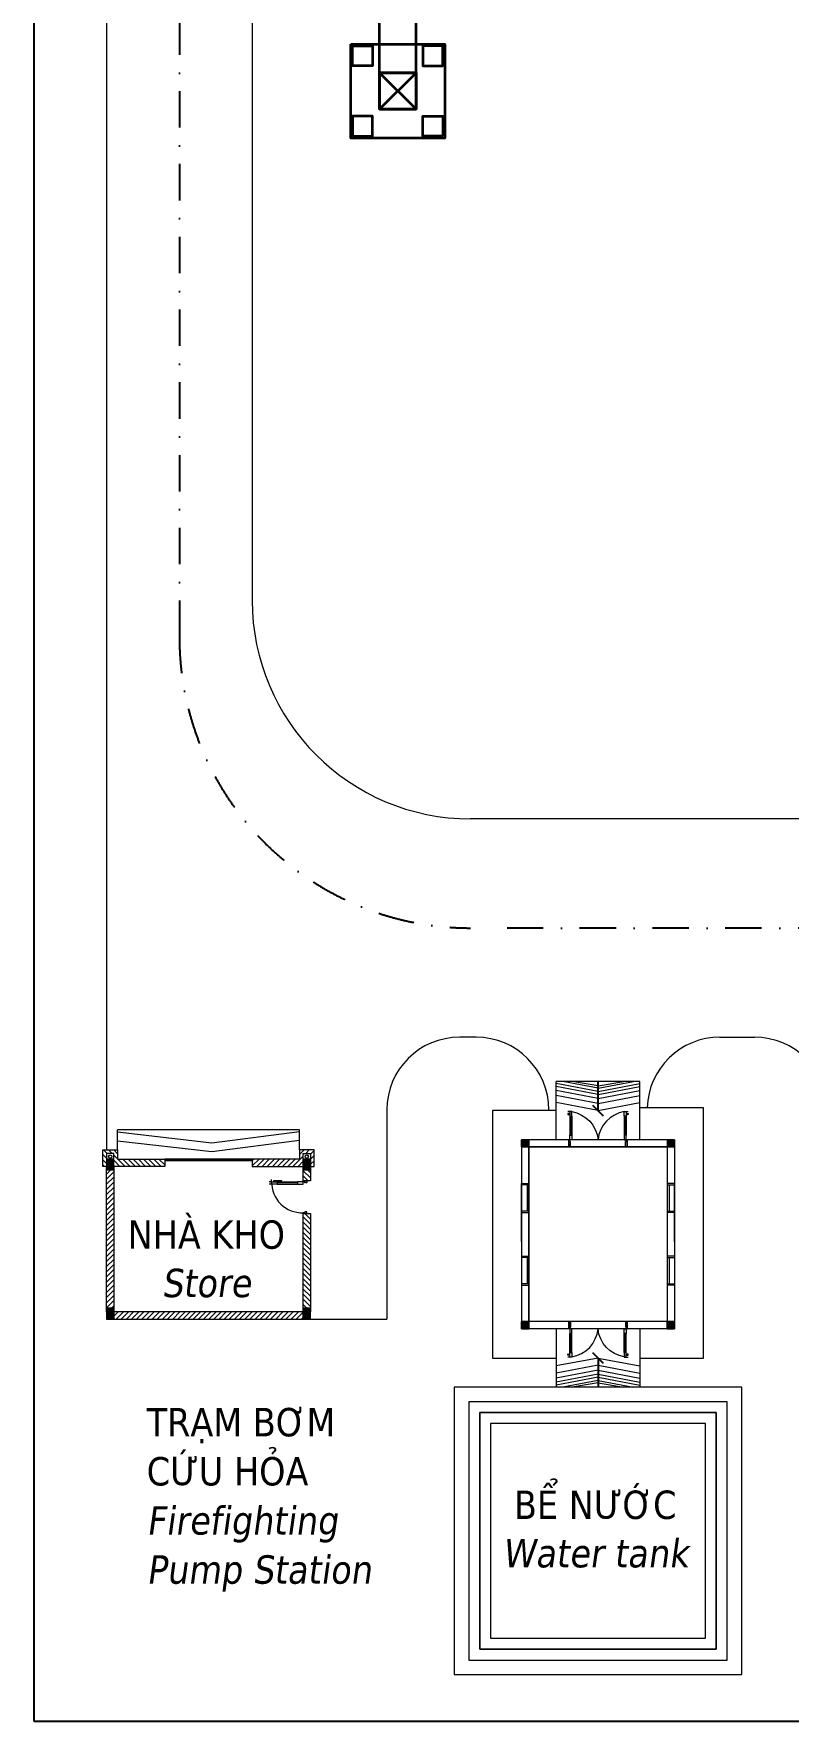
# Model space of a CAD drawing. Header units: millimetres. Extents: x 37084 to 180780, y -153145 to -16322.
# Drawn here: x 37684 to 58409, y -152545 to -106167 of the extents above; entities that cross this region are included whole.
import ezdxf
from ezdxf.enums import TextEntityAlignment as Align

# ---------------------------------------------------------------- set-up
doc = ezdxf.new("R2010")
doc.units = ezdxf.units.MM
doc.header["$MEASUREMENT"] = 0
doc.linetypes.add('CONTINU', pattern=[0])
doc.linetypes.add('DASHDOT', pattern=[1, 0.5, -0.25, 0, -0.25])
for name, color, linetype, lineweight in [('00', 5, 'Continuous', 9), ('00 Hang rao mo rong', 8, 'FENCELINE2', 25), ('01', 1, 'Continuous', 9), ('08', 8, 'Continuous', 9), ('A-Wall', 1, 'Continuous', 30), ('BK_DKTHEP', 5, 'Continuous', 9), ('giai đoạn này', 10, 'Continuous', 60), ('hatch', 4, 'Continuous', 5), ('HT-PCCC', 6, 'Continuous', 40), ('Nha hien co', 8, 'Continuous', 5), ('POST', 5, 'Continuous', 35)]:
    doc.layers.add(name, color=color, linetype=linetype, lineweight=lineweight)
for name, color, linetype in [('0_Central_Road', 7, 'Continuous'), ('DIM', 161, 'Continuous'), ('TEXT', 255, 'Continuous')]:
    doc.layers.add(name, color=color, linetype=linetype)
doc.styles.add('DIM', font='tahoma.ttf', dxfattribs={"width": 0.8})
doc.styles.add('Tahoma-R', font='tahoma.ttf')
doc.linetypes.add('FENCELINE2', pattern='A,0.25,-0.1,[132,ltypeshp.shx,S=0.1,R=0,X=-0.1,Y=0],-0.1,1', length=1.45)
doc.dimstyles.new('1-100', dxfattribs={"dimscale": 100, "dimtxt": 2, "dimasz": 1.2, "dimexe": 1, "dimexo": 0.8, "dimgap": 0.5, "dimtad": 1, "dimdec": 0, "dimzin": 0, "dimdsep": 46, "dimtxsty": 'DIM', "dimblk": 'ARCHTICK', "dimcen": -1, "dimdle": 1, "dimclrd": 1, "dimclre": 1, "dimclrt": 5, "dimadec": 0, "dimazin": 0, "dimtp": 0.2, "dimtm": 0.15, "dimtfac": 1, "dimtdec": 0, "dimtix": 1, "dimtmove": 2, "dimatfit": 3, "dimldrblk": 'ARCHTICK', "dimfxl": 1, "dimtolj": 1, "dimtzin": 0, "dimarcsym": 0})

# ---------------------------------------------------------------- blocks, each defined once
blk = doc.blocks.new('X220 NC')
at = {"color": 0, "linetype": 'ByBlock', "lineweight": -2, "ltscale": 4500}
for p, q in [((3752640, -136418), (3751640, -137418)), ((3751640, -136418), (3752640, -137418)), ((3751640, -153418), (3751640, -137418)), ((3752640, -153418), (3752640, -137418)), ((3752640, -153418), (3751640, -154418)), ((3751640, -153418), (3752640, -154418))]:
    blk.add_line(p, q, dxfattribs=at)
for points in [[(3753431, -138209), (3750849, -138209), (3750849, -135627), (3753431, -135627)], [(3750899, -135677), (3751449, -135677), (3751449, -136227), (3750899, -136227)], [(3753381, -135677), (3752831, -135677), (3752831, -136227), (3753381, -136227)], [(3751640, -137418), (3752640, -137418), (3752640, -136418), (3751640, -136418)], [(3752640, -137418), (3751640, -137418), (3751640, -136418), (3752640, -136418)], [(3750899, -138159), (3751449, -138159), (3751449, -137609), (3750899, -137609)], [(3753381, -138159), (3752831, -138159), (3752831, -137609), (3753381, -137609)], [(3753431, -152627), (3750849, -152627), (3750849, -155209), (3753431, -155209)], [(3750899, -152677), (3751449, -152677), (3751449, -153227), (3750899, -153227)], [(3753381, -152677), (3752831, -152677), (3752831, -153227), (3753381, -153227)], [(3751640, -154418), (3752640, -154418), (3752640, -153418), (3751640, -153418)], [(3751640, -153418), (3752640, -153418), (3752640, -154418), (3751640, -154418)], [(3752640, -153418), (3751640, -153418), (3751640, -154418), (3752640, -154418)], [(3750899, -155159), (3751449, -155159), (3751449, -154609), (3750899, -154609)], [(3753381, -155159), (3752831, -155159), (3752831, -154609), (3753381, -154609)]]:
    blk.add_lwpolyline(points, close=True, dxfattribs=at)
blk = doc.blocks.new('col300x200')
at = {"layer": 'Nha hien co'}
blk.add_hatch(color=256, dxfattribs=at).paths.add_polyline_path([(-100, 100), (100, 100), (100, 400), (-100, 400)])
blk.add_lwpolyline([(-100, 100), (100, 100), (100, 400), (-100, 400)], close=True, dxfattribs=at)
blk = doc.blocks.new('kho')
at = {"layer": 'hatch'}
h = blk.add_hatch(dxfattribs=at)
h.set_pattern_fill('ANSI31', color=4, scale=800, style=0)
h.set_pattern_definition([(45, (-2600, -200), (-70.7107, 70.7107), [])])
h.paths.add_polyline_path([(-2600, -200), (2600, -200), (2600, 0), (-2600, 0)])
h = blk.add_hatch(dxfattribs=at)
h.set_pattern_fill('ANSI31', color=4, scale=800, style=0)
h.set_pattern_definition([(315, (-2800, -188.69), (-70.7107, -70.7107), [])])
h.paths.add_polyline_path([(-2800, -200), (-2600, -200), (-2600, -2900), (-2800, -2900)])
h.paths.add_polyline_path([(-2800, -3800), (-2600, -3800), (-2600, -4200), (-2800, -4200)])
h = blk.add_hatch(dxfattribs=at)
h.set_pattern_fill('ANSI31', color=4, scale=800, style=0)
h.set_pattern_definition([(45, (2600, -4200), (-70.7107, 70.7107), [])])
h.paths.add_polyline_path([(2600, -200), (2800, -200), (2800, -4200), (2600, -4200)])
h = blk.add_hatch(dxfattribs=at)
h.set_pattern_fill('ANSI31', color=4, scale=800, style=0)
h.set_pattern_definition([(45, (-2900, -4650), (-70.7107, 70.7107), [])])
h.paths.add_polyline_path([(-2600, -4400), (-2600, -4550), (-2800, -4550), (-2800, -4200), (-2900, -4200), (-2900, -4650), (-2500, -4650), (-2500, -4400), (-1200, -4400), (-1200, -4200), (-2600, -4200)])
h = blk.add_hatch(dxfattribs=at)
h.set_pattern_fill('ANSI31', color=4, scale=800, style=0)
h.set_pattern_definition([(135, (2900, -4650), (70.7107, 70.7107), [])])
h.paths.add_polyline_path([(2600, -4400), (2600, -4550), (2800, -4550), (2800, -4200), (2900, -4200), (2900, -4650), (2500, -4650), (2500, -4400), (1200, -4400), (1200, -4200), (2600, -4200)])
at = {"layer": 'hatch', "color": 4}
for p, q in [((-1886, -3711), (-2446, -3711)), ((-2446, -3743), (-1886, -3743)), ((-1798, -3775), (-1834, -3775)), ((-1732, -3711), (-1668, -3711)), ((-1732, -3775), (-1668, -3775)), ((-1732, -3775), (-1732, -3839)), ((-2500, -4909), (-95, -4596)), ((-1200, -4350), (1200, -4350)), ((-1200, -4375), (1200, -4375)), ((-1200, -4400), (1200, -4400)), ((-95, -4596), (2500, -4896)), ((-2500, -4650), (-2500, -5200)), ((-2500, -5150), (-95, -4838)), ((-95, -4838), (2500, -5138)), ((-2500, -5200), (2500, -5200))]:
    blk.add_line(p, q, dxfattribs=at)
for points in [[(-2700, -2950), (-2650, -2950), (-2650, -2925), (-2600, -2925), (-2600, -2900), (-2700, -2900)], [(-2700, -3750), (-2650, -3750), (-2650, -3775), (-2600, -3775), (-2600, -3800), (-2700, -3800)]]:
    blk.add_lwpolyline(points, close=True, dxfattribs=at)
for points in [[(-2446, -3775), (-2446, -3711), (-2600, -3711), (-2600, -3775), (-2446, -3775)], [(-1857, -3775), (-2446, -3775)], [(-1834, -3775), (-1834, -3804), (-2016, -3804), (-2016, -3811)], [(-1798, -3775), (-1798, -3811), (-2016, -3811)], [(-1886, -3775), (-1886, -3711), (-1732, -3711), (-1732, -3775), (-1886, -3775)]]:
    blk.add_lwpolyline(points, dxfattribs=at)
blk.add_arc((-2570, -3763), 838, 359.1531, 92.038, dxfattribs=at)
at = {"layer": 'Nha hien co', "color": 4}
blk.add_line((2500, -4650), (2500, -5200), dxfattribs=at)
for points in [[(-2600, -200), (2600, -200), (2600, 0), (-2600, 0)], [(-2800, -200), (-2600, -200), (-2600, -2900), (-2800, -2900)], [(2600, -200), (2800, -200), (2800, -4200), (2600, -4200)], [(-2800, -3800), (-2600, -3800), (-2600, -4200), (-2800, -4200)]]:
    blk.add_lwpolyline(points, close=True, dxfattribs=at)
for points in [[(-2600, -4400), (-2600, -4550), (-2800, -4550), (-2800, -4200), (-2900, -4200), (-2900, -4650), (-2500, -4650), (-2500, -4400), (-1200, -4400), (-1200, -4200), (-2600, -4200), (-2600, -4400)], [(2600, -4400), (2600, -4550), (2800, -4550), (2800, -4200), (2900, -4200), (2900, -4650), (2500, -4650), (2500, -4400), (1200, -4400), (1200, -4200), (2600, -4200), (2600, -4400)]]:
    blk.add_lwpolyline(points, dxfattribs=at)
at = {"layer": 'Nha hien co', "color": 4, "linetype": 'ByBlock'}
for centre in [(-2700, -4470), (2700, -4470)]:
    blk.add_circle(centre, 45, dxfattribs=at)
at = {"layer": 'A-Wall', "color": 4, "linetype": 'ByBlock'}
for p in [(2700, -400), (-2700, -4500), (-2700, -4500), (2700, -4500)]:
    blk.add_blockref('col300x200', p, dxfattribs=at)
at = {"layer": 'Nha hien co', "color": 4}
blk.add_blockref('col300x200', (-2700, -400), dxfattribs=at)
blk = doc.blocks.new('di 800')
at = {"color": 2}
for p, q in [((-773, 0), (-773, 53)), ((-719, 0), (-719, 23)), ((-719, 0), (-689, 0)), ((-689, 0), (-689, 23)), ((-127, -26), (-646, -26)), ((-646, -53), (-127, -53))]:
    blk.add_line(p, q, dxfattribs=at)
at = {"color": 5}
blk.add_line((200, 26), (0, 26), dxfattribs=at)
at = {"color": 2}
for points in [[(-646, 0), (-646, -53), (-773, -53), (-773, 0), (-646, 0)], [(-670, 0), (-127, 0)], [(-127, 0), (-127, -53), (0, -53), (0, 0), (-127, 0)]]:
    blk.add_lwpolyline(points, dxfattribs=at)
at = {"color": 5}
blk.add_lwpolyline([(200, -20), (53, -20), (53, 0), (0, 0), (0, 26), (200, 26)], close=True, dxfattribs=at)
at = {"color": 2}
blk.add_circle((-704, 37), 20.2, dxfattribs=at)
at = {"color": 2, "linetype": 'CONTINU'}
blk.add_arc((85, 90), 868, 189.4961, 264.402, dxfattribs=at)
blk = doc.blocks.new('_ArchTick')
at = {"color": 0, "linetype": 'ByBlock', "const_width": 0.15}
blk.add_lwpolyline([(-0.5, -0.5), (0.5, 0.5)], dxfattribs=at)

msp = doc.modelspace()

# ---------------------------------------------------------------- hatches: boundary and pattern name
at = {"layer": '08', "lineweight": 13}
h = msp.add_hatch(color=256, dxfattribs=at)
h.paths.add_polyline_path([(51183.9, -136661.9), (51183.9, -136561.9), (51283.9, -136561.9), (51283.9, -136661.9)])
h.paths.add_polyline_path([(51283.9, -136661.9), (51283.9, -136761.9), (51183.9, -136761.9), (51183.9, -136661.9)])
h.paths.add_polyline_path([(51183.9, -136661.9), (51183.9, -136761.9), (51083.9, -136761.9), (51083.9, -136661.9)])
h.paths.add_polyline_path([(51083.9, -136661.9), (51083.9, -136561.9), (51183.9, -136561.9), (51183.9, -136661.9)])
h = msp.add_hatch(color=256, dxfattribs=at)
h.paths.add_polyline_path([(55183.9, -136661.9), (55183.9, -136561.9), (55283.9, -136561.9), (55283.9, -136661.9)])
h.paths.add_polyline_path([(55283.9, -136661.9), (55283.9, -136761.9), (55183.9, -136761.9), (55183.9, -136661.9)])
h.paths.add_polyline_path([(55183.9, -136661.9), (55183.9, -136761.9), (55083.9, -136761.9), (55083.9, -136661.9)])
h.paths.add_polyline_path([(55083.9, -136661.9), (55083.9, -136561.9), (55183.9, -136561.9), (55183.9, -136661.9)])
h = msp.add_hatch(color=256, dxfattribs=at)
h.paths.add_polyline_path([(51183.9, -141661.9), (51183.9, -141561.9), (51283.9, -141561.9), (51283.9, -141661.9)])
h.paths.add_polyline_path([(51283.9, -141661.9), (51283.9, -141761.9), (51183.9, -141761.9), (51183.9, -141661.9)])
h.paths.add_polyline_path([(51183.9, -141661.9), (51183.9, -141761.9), (51083.9, -141761.9), (51083.9, -141661.9)])
h.paths.add_polyline_path([(51083.9, -141661.9), (51083.9, -141561.9), (51183.9, -141561.9), (51183.9, -141661.9)])
h = msp.add_hatch(color=256, dxfattribs=at)
h.paths.add_polyline_path([(51183.9, -141661.9), (51183.9, -141761.9), (51283.9, -141761.9), (51283.9, -141661.9)])
h.paths.add_polyline_path([(51283.9, -141661.9), (51283.9, -141561.9), (51183.9, -141561.9), (51183.9, -141661.9)])
h.paths.add_polyline_path([(51183.9, -141661.9), (51183.9, -141561.9), (51083.9, -141561.9), (51083.9, -141661.9)])
h.paths.add_polyline_path([(51083.9, -141661.9), (51083.9, -141761.9), (51183.9, -141761.9), (51183.9, -141661.9)])
h = msp.add_hatch(color=256, dxfattribs=at)
h.paths.add_polyline_path([(55183.9, -141661.9), (55183.9, -141561.9), (55283.9, -141561.9), (55283.9, -141661.9)])
h.paths.add_polyline_path([(55283.9, -141661.9), (55283.9, -141761.9), (55183.9, -141761.9), (55183.9, -141661.9)])
h.paths.add_polyline_path([(55183.9, -141661.9), (55183.9, -141761.9), (55083.9, -141761.9), (55083.9, -141661.9)])
h.paths.add_polyline_path([(55083.9, -141661.9), (55083.9, -141561.9), (55183.9, -141561.9), (55183.9, -141661.9)])
h = msp.add_hatch(color=256, dxfattribs=at)
h.paths.add_polyline_path([(55183.9, -141661.9), (55183.9, -141761.9), (55283.9, -141761.9), (55283.9, -141661.9)])
h.paths.add_polyline_path([(55283.9, -141661.9), (55283.9, -141561.9), (55183.9, -141561.9), (55183.9, -141661.9)])
h.paths.add_polyline_path([(55183.9, -141661.9), (55183.9, -141561.9), (55083.9, -141561.9), (55083.9, -141661.9)])
h.paths.add_polyline_path([(55083.9, -141661.9), (55083.9, -141761.9), (55183.9, -141761.9), (55183.9, -141661.9)])

# ---------------------------------------------------------------- linework, layer by layer
at = {"layer": '00'}
for p, q in [((39683.9, -65744.6, 0), (39683.9, -136844.6, 0)), ((43683.9, -75744.6, 0), (43683.9, -121744.6, 0)), ((147683.9, -127744.6, 0), (49683.9, -127744.6, 0)), ((49833.9, -133744.6, 0), (49383.9, -133744.6, 0)), ((56533.9, -133744.6, 0), (57484.1, -133744.6, 0)), ((47383.9, -135744.6, 0), (47383.9, -141494.6, 0)), ((45283.9, -141494.6, 0), (47383.9, -141494.6, 0))]:
    msp.add_line(p, q, dxfattribs=at)
at = {"layer": '00', "lineweight": 13}
for p, q in [((54333.9, -134961.9, 0), (52033.9, -134961.9, 0)), ((52033.9, -136561.9, 0), (52033.9, -134961.9, 0)), ((52042.6, -134961.9, 0), (52033.9, -134961.9, 0)), ((54333.9, -136561.9, 0), (54333.9, -134961.9, 0)), ((51083.9, -136561.9, 0), (51083.9, -138361.9, 0)), ((55083.9, -136761.9, 0), (51283.9, -136761.9, 0)), ((51283.9, -136761.9, 0), (51283.9, -138361.9, 0)), ((51283.9, -136761.9, 0), (51283.9, -141561.9, 0)), ((55083.9, -136761.9, 0), (55083.9, -141561.9, 0)), ((51083.9, -138561.9, 0), (51083.9, -137761.9, 0)), ((51083.9, -137761.9, 0), (51283.9, -137761.9, 0)), ((51283.9, -137761.9, 0), (51283.9, -138561.9, 0)), ((55083.9, -137761.9, 0), (55083.9, -138561.9, 0)), ((55283.9, -137761.9, 0), (55083.9, -137761.9, 0)), ((55283.9, -138561.9, 0), (55283.9, -137761.9, 0)), ((51083.9, -139359.2, 0), (51083.9, -138559.2, 0)), ((51083.9, -138561.9, 0), (51283.9, -138561.9, 0)), ((51083.9, -138561.9, 0), (51283.9, -138561.9, 0)), ((55283.9, -138561.9, 0), (55083.9, -138561.9, 0)), ((55283.9, -138561.9, 0), (55083.9, -138561.9, 0)), ((55283.9, -139359.2, 0), (55283.9, -138559.2, 0)), ((51083.9, -139761.9, 0), (51283.9, -139761.9, 0)), ((51083.9, -139961.9, 0), (51083.9, -141761.9, 0)), ((51283.9, -139761.9, 0), (51283.9, -140561.9, 0)), ((51283.9, -139961.9, 0), (51283.9, -141561.9, 0)), ((55083.9, -139761.9, 0), (55083.9, -140561.9, 0)), ((55283.9, -139761.9, 0), (55083.9, -139761.9, 0)), ((51083.9, -140561.9, 0), (51283.9, -140561.9, 0)), ((51083.9, -140561.9, 0), (51283.9, -140561.9, 0)), ((55283.9, -140561.9, 0), (55083.9, -140561.9, 0)), ((55283.9, -140561.9, 0), (55083.9, -140561.9, 0)), ((55083.9, -141561.9, 0), (51283.9, -141561.9, 0)), ((55083.9, -141561.9, 0), (51283.9, -141561.9, 0)), ((52033.9, -141761.9, 0), (52033.9, -143361.9, 0)), ((53183.9, -141561.9, 0), (52383.9, -141561.9, 0)), ((52383.9, -141561.9, 0), (52383.9, -141761.9, 0)), ((54333.9, -141761.9, 0), (54333.9, -143361.9, 0)), ((54333.9, -143361.9, 0), (52033.9, -143361.9, 0)), ((52042.6, -143361.9, 0), (52033.9, -143361.9, 0))]:
    msp.add_line(p, q, dxfattribs=at)
at = {"layer": '00', "lineweight": 20}
for p, q in [((55283.9, -136561.9, 0), (51083.9, -136561.9, 0)), ((51083.9, -136561.9, 0), (51083.9, -141761.9, 0)), ((55283.9, -136561.9, 0), (55283.9, -141761.9, 0)), ((55283.9, -141761.9, 0), (51083.9, -141761.9, 0))]:
    msp.add_line(p, q, dxfattribs=at)
at = {"layer": '00', "lineweight": 13, "elevation": 0}
for points in [[(52033.9, -135761.9), (50283.9, -135761.9), (50283.9, -140311.9)], [(54333.9, -142561.9), (56083.9, -142561.9), (56083.9, -135684.2), (54333.9, -135684.2)], [(50283.9, -140311.9), (50283.9, -142561.9), (52033.9, -142561.9)]]:
    msp.add_lwpolyline(points, dxfattribs=at)
for points in [[(51083.9, -136561.9), (51283.9, -136561.9), (51283.9, -136761.9), (51083.9, -136761.9)], [(51283.9, -136561.9), (51083.9, -136561.9), (51083.9, -136761.9), (51283.9, -136761.9)], [(51283.9, -136561.9), (51083.9, -136561.9), (51083.9, -136761.9), (51283.9, -136761.9)], [(51283.9, -136561.9), (51083.9, -136561.9), (51083.9, -136761.9), (51283.9, -136761.9)], [(51283.9, -136561.9), (51083.9, -136561.9), (51083.9, -136761.9), (51283.9, -136761.9)], [(51283.9, -136761.9), (55083.9, -136761.9), (55083.9, -141561.9), (51283.9, -141561.9)], [(55283.9, -136561.9), (55083.9, -136561.9), (55083.9, -136761.9), (55283.9, -136761.9)], [(55283.9, -136561.9), (55083.9, -136561.9), (55083.9, -136761.9), (55283.9, -136761.9)], [(55283.9, -136561.9), (55083.9, -136561.9), (55083.9, -136761.9), (55283.9, -136761.9)], [(55283.9, -136561.9), (55083.9, -136561.9), (55083.9, -136761.9), (55283.9, -136761.9)], [(55283.9, -136561.9), (55083.9, -136561.9), (55083.9, -136761.9), (55283.9, -136761.9)], [(51083.9, -141761.9), (51283.9, -141761.9), (51283.9, -141561.9), (51083.9, -141561.9)], [(51283.9, -141561.9), (51083.9, -141561.9), (51083.9, -141761.9), (51283.9, -141761.9)], [(51283.9, -141561.9), (51083.9, -141561.9), (51083.9, -141761.9), (51283.9, -141761.9)], [(51283.9, -141561.9), (51083.9, -141561.9), (51083.9, -141761.9), (51283.9, -141761.9)], [(51283.9, -141561.9), (51083.9, -141561.9), (51083.9, -141761.9), (51283.9, -141761.9)], [(51083.9, -141761.9), (51283.9, -141761.9), (51283.9, -141561.9), (51083.9, -141561.9)], [(51283.9, -141761.9), (51083.9, -141761.9), (51083.9, -141561.9), (51283.9, -141561.9)], [(51283.9, -141761.9), (51083.9, -141761.9), (51083.9, -141561.9), (51283.9, -141561.9)], [(51283.9, -141761.9), (51083.9, -141761.9), (51083.9, -141561.9), (51283.9, -141561.9)], [(51283.9, -141761.9), (51083.9, -141761.9), (51083.9, -141561.9), (51283.9, -141561.9)], [(55283.9, -141761.9), (55083.9, -141761.9), (55083.9, -141561.9), (55283.9, -141561.9)], [(55283.9, -141561.9), (55083.9, -141561.9), (55083.9, -141761.9), (55283.9, -141761.9)], [(55283.9, -141561.9), (55083.9, -141561.9), (55083.9, -141761.9), (55283.9, -141761.9)], [(55283.9, -141561.9), (55083.9, -141561.9), (55083.9, -141761.9), (55283.9, -141761.9)], [(55283.9, -141561.9), (55083.9, -141561.9), (55083.9, -141761.9), (55283.9, -141761.9)], [(55283.9, -141761.9), (55083.9, -141761.9), (55083.9, -141561.9), (55283.9, -141561.9)], [(55283.9, -141761.9), (55083.9, -141761.9), (55083.9, -141561.9), (55283.9, -141561.9)], [(55283.9, -141761.9), (55083.9, -141761.9), (55083.9, -141561.9), (55283.9, -141561.9)], [(55283.9, -141761.9), (55083.9, -141761.9), (55083.9, -141561.9), (55283.9, -141561.9)], [(55283.9, -141761.9), (55083.9, -141761.9), (55083.9, -141561.9), (55283.9, -141561.9)]]:
    msp.add_lwpolyline(points, close=True, dxfattribs=at)
at = {"layer": '00'}
for centre, radius, start, end in [((49683.9, -121744.6, 0), 6000, 180, 270), ((49383.9, -135744.6, 0), 2000, 90, 180), ((49833.9, -135744.6, 0), 2000, 0, 90), ((49833.9, -135744.6, 0), 2000, 0, 90), ((56533.9, -135744.6, 0), 2000, 90, 178.26964), ((57484.1, -135744.6, 0), 2000, 360, 90)]:
    msp.add_arc(centre, radius, start, end, dxfattribs=at)
at = {"layer": '00 Hang rao mo rong', "color": 5, "ltscale": 2000}
for p, q in [((37683.9, -31243.6, 0), (37683.9, -152544.6, 0)), ((37683.9, -152544.6, 0), (159683.9, -152544.6, 0))]:
    msp.add_line(p, q, dxfattribs=at)
at = {"layer": '01', "lineweight": 13}
for p, q in [((51283.9, -137801.9, 0), (51083.9, -137801.9, 0)), ((51233.9, -137801.9, 0), (51233.9, -138521.9, 0)), ((55083.9, -137801.9, 0), (55283.9, -137801.9, 0)), ((55133.9, -137801.9, 0), (55133.9, -138521.9, 0)), ((51283.9, -138521.9, 0), (51083.9, -138521.9, 0)), ((55083.9, -138521.9, 0), (55283.9, -138521.9, 0)), ((51283.9, -139801.9, 0), (51083.9, -139801.9, 0)), ((51233.9, -139801.9, 0), (51233.9, -140521.9, 0)), ((55083.9, -139801.9, 0), (55283.9, -139801.9, 0)), ((55133.9, -139801.9, 0), (55133.9, -140521.9, 0)), ((51283.9, -140521.9, 0), (51083.9, -140521.9, 0)), ((55083.9, -140521.9, 0), (55283.9, -140521.9, 0)), ((52423.9, -141761.9, 0), (52423.9, -141561.9, 0))]:
    msp.add_line(p, q, dxfattribs=at)
at = {"layer": '08', "lineweight": 13}
for p, q in [((53183.9, -135233.9, 0), (52033.9, -135015.9, 0)), ((53183.9, -135315.9, 0), (52033.9, -135097.9, 0)), ((53183.9, -135427.9, 0), (52033.9, -135209.9, 0)), ((53183.9, -135567.9, 0), (52033.9, -135349.9, 0)), ((53183.9, -135145.8, 0), (52213.5, -134961.9, 0)), ((53183.9, -135077.7, 0), (52473, -134961.9, 0)), ((53183.9, -135145.8, 0), (54154.3, -134961.9, 0)), ((53183.9, -135077.7, 0), (53894.8, -134961.9, 0)), ((53183.9, -135233.9, 0), (54333.9, -135015.9, 0)), ((53183.9, -135315.9, 0), (54333.9, -135097.9, 0)), ((53183.9, -135427.9, 0), (54333.9, -135209.9, 0)), ((53183.9, -135567.9, 0), (54333.9, -135349.9, 0)), ((53183.9, -135761.9, 0), (52033.9, -135543.9, 0)), ((53183.9, -135761.9, 0), (54333.9, -135543.9, 0)), ((53183.9, -142561.9, 0), (52033.9, -142779.9, 0)), ((53183.9, -142755.9, 0), (52033.9, -142973.9, 0)), ((53183.9, -142561.9, 0), (54333.9, -142779.9, 0)), ((53183.9, -142755.9, 0), (54333.9, -142973.9, 0)), ((53183.9, -142895.9, 0), (52033.9, -143113.9, 0)), ((53183.9, -143007.9, 0), (52033.9, -143225.9, 0)), ((53183.9, -143089.9, 0), (52033.9, -143307.9, 0)), ((53183.9, -143177.9, 0), (52213.5, -143361.9, 0)), ((53183.9, -143246.1, 0), (52473, -143361.9, 0)), ((53183.9, -142895.9, 0), (54333.9, -143113.9, 0)), ((53183.9, -143007.9, 0), (54333.9, -143225.9, 0)), ((53183.9, -143089.9, 0), (54333.9, -143307.9, 0)), ((53183.9, -143177.9, 0), (54154.3, -143361.9, 0)), ((53183.9, -143246.1, 0), (53894.8, -143361.9, 0))]:
    msp.add_line(p, q, dxfattribs=at)
at = {"layer": '0_Central_Road', "color": 4, "linetype": 'DASHDOT', "ltscale": 2000}
for p, q in [((41683.9, -75744.6, 0), (41683.9, -122744.6, 0)), ((147683.9, -130744.6, 0), (50683.9, -130744.6, 0))]:
    msp.add_line(p, q, dxfattribs=at)
msp.add_arc((49683.9, -122744.6, 0), 8000, 180, 270, dxfattribs=at)
at = {"layer": 'BK_DKTHEP', "lineweight": 13}
for p, q in [((51283.9, -136761.9, 0), (51083.9, -136761.9, 0)), ((55283.9, -136761.9, 0), (55083.9, -136761.9, 0)), ((51083.9, -141761.9, 0), (51083.9, -141561.9, 0)), ((51283.9, -141561.9, 0), (51083.9, -141561.9, 0)), ((55283.9, -141561.9, 0), (55083.9, -141561.9, 0))]:
    msp.add_line(p, q, dxfattribs=at)
at = {"layer": 'DIM', "lineweight": 13, "elevation": 0}
msp.add_lwpolyline([(49233.9, -151261.9), (57133.9, -151261.9), (57133.9, -143361.9), (49233.9, -143361.9)], close=True, dxfattribs=at)
at = {"layer": 'DIM', "lineweight": 20, "elevation": 0}
msp.add_lwpolyline([(50233.9, -150261.9), (56133.9, -150261.9), (56133.9, -144361.9), (50233.9, -144361.9)], close=True, dxfattribs=at)
at = {"layer": 'giai đoạn này', "lineweight": 13, "elevation": 0}
msp.add_lwpolyline([(49933.9, -144061.9), (56433.9, -144061.9), (56433.9, -150561.9), (49933.9, -150561.9)], close=True, dxfattribs=at)
at = {"layer": 'HT-PCCC', "lineweight": 13, "ltscale": 2, "elevation": 0}
for points in [[(49633.9, -150861.9), (56733.9, -150861.9), (56733.9, -143761.9), (49633.9, -143761.9)], [(49933.9, -150561.9), (56433.9, -150561.9), (56433.9, -144061.9), (49933.9, -144061.9)]]:
    msp.add_lwpolyline(points, close=True, dxfattribs=at)

# ---------------------------------------------------------------- block references
at = {"linetype": 'Continuous', "rotation": 180}
msp.add_blockref('kho', (42483.9, -141494.6, 0), dxfattribs=at)
at = {"layer": '00', "linetype": 'CONTINU', "lineweight": 13, "xscale": -1}
for p, rotation in [((52410.3, -136561.9, 0), 90), ((53957.5, -141761.9, 0), 270)]:
    msp.add_blockref('di 800', p, dxfattribs=dict(at, rotation=rotation))
at = {"layer": '00', "linetype": 'CONTINU', "lineweight": 13}
for p, rotation in [((53957.5, -136561.9, 0), 270), ((52410.3, -141761.9, 0), 90)]:
    msp.add_blockref('di 800', p, dxfattribs=dict(at, rotation=rotation))
at = {"layer": 'POST', "xscale": -1}
msp.add_blockref('X220 NC', (3799824.2, 46173.6, 0), dxfattribs=at)

# ---------------------------------------------------------------- texts
at = {"layer": 'TEXT', "lineweight": 13, "style": 'Tahoma-R'}
for s, p in [('NHÀ KHO', (42424, -139168.9, 0)), ('BỂ NƯỚC', (53106.3, -146595, 0))]:
    msp.add_text(s, height=780, dxfattribs=at).set_placement(p, align=Align.MIDDLE_CENTER)
at = {"layer": 'TEXT', "lineweight": 13, "style": 'Tahoma-R', "oblique": 8}
for s, p in [('Store', (42424, -140498.9, 0)), ('Water tank', (53106.3, -147924.9, 0))]:
    msp.add_text(s, height=780, dxfattribs=at).set_placement(p, align=Align.MIDDLE_CENTER)
at = {"layer": 'TEXT', "lineweight": 13, "style": 'Tahoma-R'}
for s, p in [('TRẠM BƠM', (40784.9, -144324.1)), ('CỨU HỎA', (40784.9, -145674.1))]:
    msp.add_text(s, height=780, dxfattribs=at).set_placement(p, align=Align.MIDDLE_LEFT)
at = {"layer": 'TEXT', "lineweight": 13, "style": 'Tahoma-R', "oblique": 8}
for s, p in [('Firefighting', (40779.5, -147024.1)), ('Pump Station', (40779.5, -148374.1))]:
    msp.add_text(s, height=780, dxfattribs=at).set_placement(p, align=Align.MIDDLE_LEFT)

# ---------------------------------------------------------------- leaders
at = {"layer": '00', "lineweight": 13}
for points in [[(53183.9, -135761.9, 0), (53183.9, -134961.9, 0)], [(53183.9, -142561.9, 0), (53183.9, -143361.9, 0)]]:
    msp.add_leader(points, dimstyle='1-100', override={"dimasz": 3, "dimgap": 0.5, "dimtad": 0, "dimtxsty": 'Tahoma-R'}, dxfattribs=at)

doc.saveas('drawing.dxf')
